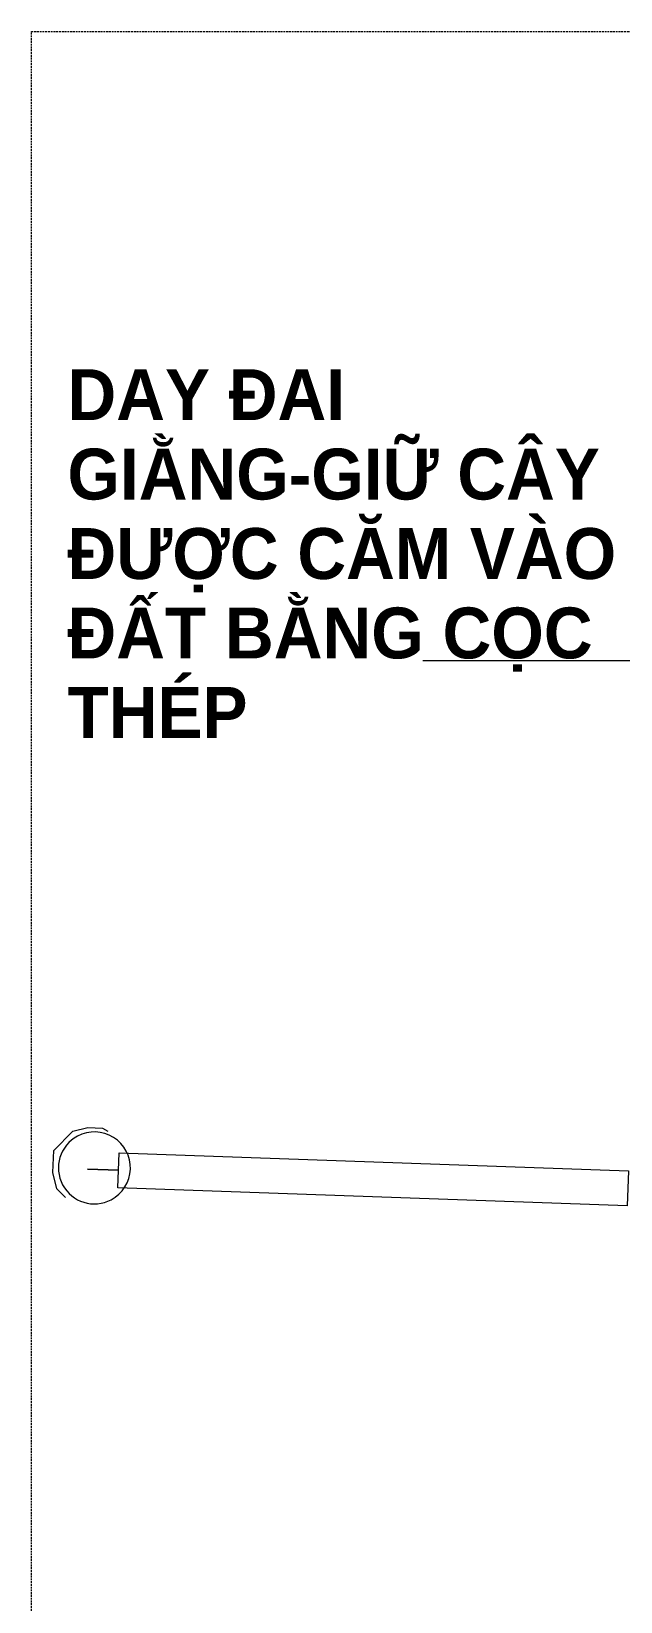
# Model space of a CAD drawing. Header units: millimetres. Extents: x 5357 to 259384, y -16348 to 109893.
# Drawn here: x 248279 to 249799, y 11175 to 15224 of the extents above; entities that cross this region are included whole.
import ezdxf

# ---------------------------------------------------------------- set-up
doc = ezdxf.new("R2010")
doc.units = ezdxf.units.MM
doc.linetypes.add('Demolished', pattern=[7.14375, 4.7625, -2.38125])
for name, color, linetype, lineweight in [('A-DETL-DEMO', 6, 'Demolished', 18), ('G-ANNO-TEXT-1', 7, 'Continuous', 9), ('LSA', 250, 'Continuous', 18)]:
    doc.layers.add(name, color=color, linetype=linetype, lineweight=lineweight)
doc.styles.add('Arial_B_3', font='arialbd_0.ttf', dxfattribs={"width": 0.95, "height": 131.25})

# ---------------------------------------------------------------- blocks, each defined once
blk = doc.blocks.new('CAY XANH_CHI TIET TRONG CAY 2_dwg-2201643-CẢNH QUAN_CHI TIẾT TRỒNG CÂY')
at = {"layer": 'LSA'}
for p, q in [((4250.4, 12387.5), (4288.8, 12397)), ((4250.4, 12387.5), (4288.8, 12397)), ((4288.8, 12397), (4326.2, 12395.3)), ((4288.8, 12397), (4326.2, 12395.3)), ((4326.2, 12395.3), (4340.2, 12388.1)), ((4326.2, 12395.3), (4340.2, 12388.1)), ((4201.4, 12338.3), (4250.4, 12387.5)), ((4201.4, 12338.3), (4250.4, 12387.5)), ((4198.7, 12280.9), (4201.4, 12338.3)), ((4198.7, 12280.9), (4201.4, 12338.3)), ((4209, 12239.4), (4198.7, 12280.9)), ((4209, 12239.4), (4198.7, 12280.9)), ((4368.1, 12286.9), (4288.2, 12289.7)), ((4288.2, 12289.7), (4368.1, 12286.9)), ((4231, 12216.8), (4209, 12239.4)), ((4209, 12239.4), (4231, 12216.8))]:
    blk.add_line(p, q, dxfattribs=at)
at = {"layer": 'LSA', "flags": 128}
blk.add_lwpolyline([(4369.7, 12332.2), (5683.2, 12285.5), (5680, 12194.8), (4366.5, 12241.5)], close=True, dxfattribs=at)
at = {"layer": 'LSA'}
for start, end in [(118.1613, 297.9641), (118.1613, 297.9641), (297.9641, 117.9641), (297.9641, 117.9641)]:
    blk.add_arc((4305.6, 12293), 92.8, start, end, dxfattribs=at)

msp = doc.modelspace()

# ---------------------------------------------------------------- linework, layer by layer
at = {"layer": 'A-DETL-DEMO'}
for p, q in [((248279.4, 15223.9), (254839.5, 15223.9)), ((248279.4, 7622.1), (248279.4, 15223.9))]:
    msp.add_line(p, q, dxfattribs=at)
at = {"layer": 'G-ANNO-TEXT-1'}
msp.add_line((250074.1, 13601), (249289.5, 13601), dxfattribs=at)

# ---------------------------------------------------------------- block references
at = {"layer": 'LSA'}
msp.add_blockref('CAY XANH_CHI TIET TRONG CAY 2_dwg-2201643-CẢNH QUAN_CHI TIẾT TRỒNG CÂY', (244136.3, 0), dxfattribs=at)

# ---------------------------------------------------------------- texts
at = {"layer": 'G-ANNO-TEXT-1', "insert": (248372.4, 13877.4), "char_height": 131.25, "width": 1696.463, "attachment_point": 4, "line_spacing_factor": 0.936439, "style": 'Arial_B_3'}
msp.add_mtext('\\pt855.00056,1709.99981,2565.00038,3419.99963,4275.00019,5129.99944,5985,6840.00056,7694.99981,8550.00038,9404.99963,10260.00019,11114.99944,11970,12825.00056,13679.99981,14535.00038,15389.99963,16245.00019,17099.99944,17955,18810.00056,19664.99981,20520.00038,21374.99963,22230.00019,23084.99944,23940,24795.00056,25649.99981,26505.00038,27359.99963;DAY ĐAI GIẰNG-GIỮ CÂY ĐƯỢC CĂM VÀO ĐẤT BẰNG CỌC THÉP', dxfattribs=at)

doc.saveas('drawing.dxf')
